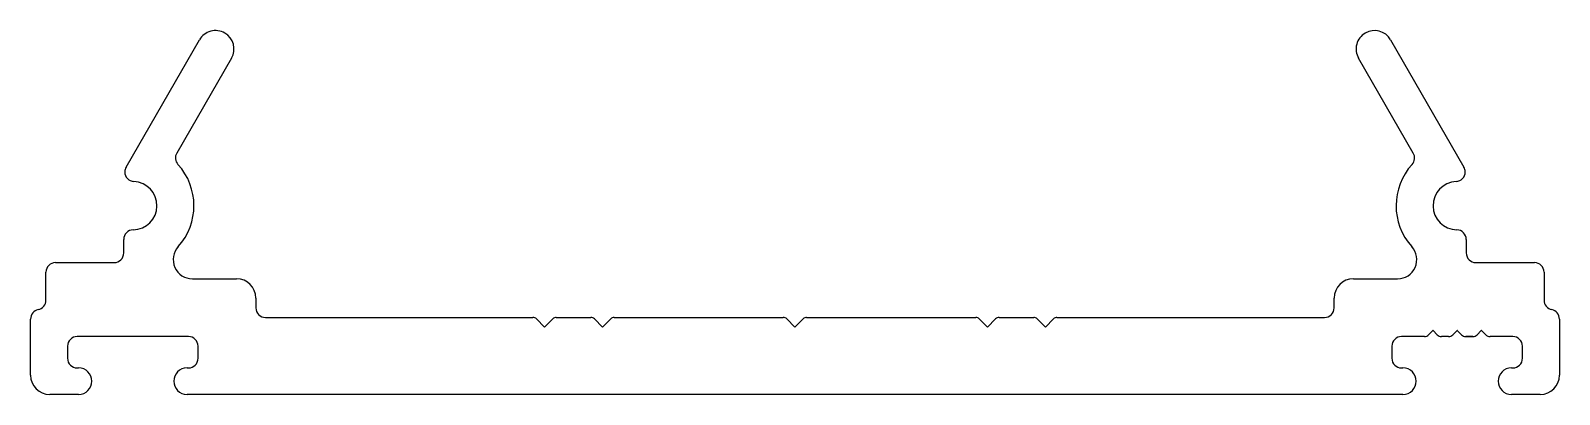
# Model space of a CAD drawing. Extents: x -31.5 to 31.5, y 0.2 to 15.3.
import ezdxf

# ---------------------------------------------------------------- set-up
doc = ezdxf.new("R2010")
doc.units = 0
doc.layers.add('1', color=7, linetype='CONTINUOUS')

msp = doc.modelspace()

# ---------------------------------------------------------------- linework, layer by layer
at = {"layer": '1', "color": 7, "linetype": 'CONTINUOUS'}
for p, q in [((-27.596, 9.623), (-24.566, 14.872)), ((24.557, 14.872), (27.587, 9.623)), ((-23.246, 14.11), (-25.505, 10.198)), ((25.495, 10.198), (23.237, 14.11)), ((-27.691, 6.08), (-27.691, 6.639)), ((27.681, 6.639), (27.681, 6.08)), ((-30.501, 5.683), (-28.088, 5.683)), ((28.078, 5.683), (29.364, 5.683)), ((29.364, 5.683), (30.491, 5.683)), ((-30.898, 4.141), (-30.898, 5.286)), ((30.888, 5.286), (30.888, 4.141)), ((-24.857, 5.016), (-23.036, 5.016)), ((23.027, 5.016), (24.847, 5.016)), ((-22.242, 4.223), (-22.242, 3.819)), ((22.233, 3.819), (22.233, 4.223)), ((-31.533, 1.037), (-31.533, 3.356)), ((-21.846, 3.422), (-10.811, 3.422)), ((-10.667, 3.363), (-10.33, 3.026)), ((-10.33, 3.026), (-9.993, 3.363)), ((-9.849, 3.422), (-8.423, 3.422)), ((-8.28, 3.363), (-7.942, 3.026)), ((-7.942, 3.026), (-7.605, 3.363)), ((-7.461, 3.422), (-0.486, 3.422)), ((-0.342, 3.363), (-0.005, 3.026)), ((-0.005, 3.026), (0.333, 3.363)), ((0.476, 3.422), (7.452, 3.422)), ((7.595, 3.363), (7.933, 3.026)), ((7.933, 3.026), (8.27, 3.363)), ((8.414, 3.422), (9.839, 3.422)), ((9.983, 3.363), (10.32, 3.026)), ((10.32, 3.026), (10.658, 3.363)), ((10.801, 3.422), (21.836, 3.422)), ((31.523, 3.356), (31.523, 1.037)), ((-25.021, 2.635), (-29.612, 2.635)), ((25.953, 2.635), (25.011, 2.635)), ((26.301, 2.879), (26.13, 2.708)), ((26.483, 2.708), (26.312, 2.879)), ((26.953, 2.635), (26.66, 2.635)), ((27.301, 2.879), (27.13, 2.708)), ((27.483, 2.708), (27.312, 2.879)), ((27.953, 2.635), (27.66, 2.635)), ((27.66, 2.635), (27.953, 2.635)), ((27.953, 2.635), (27.66, 2.635)), ((27.66, 2.635), (27.953, 2.635)), ((27.953, 2.635), (27.66, 2.635)), ((28.301, 2.879), (28.13, 2.708)), ((28.483, 2.708), (28.312, 2.879)), ((28.66, 2.635), (28.66, 2.635)), ((28.66, 2.635), (28.66, 2.635)), ((29.602, 2.635), (28.66, 2.635)), ((-30.009, 2.238), (-30.009, 1.737)), ((-24.624, 1.737), (-24.624, 2.238)), ((24.614, 2.238), (24.614, 1.737)), ((29.999, 1.737), (29.999, 2.238)), ((-29.612, 1.34), (-29.551, 1.34)), ((-25.081, 1.34), (-25.021, 1.34)), ((25.011, 1.34), (25.071, 1.34)), ((29.542, 1.34), (29.602, 1.34)), ((-29.551, 0.247), (-30.743, 0.247)), ((-0.005, 0.247), (-25.081, 0.247)), ((25.071, 0.247), (-0.005, 0.247)), ((30.733, 0.247), (29.542, 0.247))]:
    msp.add_line(p, q, dxfattribs=at)
for centre, radius, start, end in [((-23.906, 14.491), 0.762, 60, 150), ((-23.906, 14.491), 0.762, 330, 60), ((23.897, 14.491), 0.762, 120, 210), ((23.897, 14.491), 0.762, 30, 120), ((-25.161, 10), 0.397, 150, 222.38885), ((25.152, 10), 0.397, 317.61115, 30), ((-27.253, 9.425), 0.397, 150, 180), ((-27.316, 8.033), 2.521, 317.89448, 42.38885), ((27.307, 8.033), 2.521, 137.61115, 222.10552), ((27.243, 9.425), 0.397, 0, 30), ((-27.253, 9.425), 0.397, 180, 267.38881), ((-27.316, 8.033), 0.997, 270.91551, 87.38881), ((27.307, 8.033), 0.997, 92.61119, 269.08449), ((27.243, 9.425), 0.397, 272.61119, 360), ((-27.294, 6.639), 0.397, 90.91551, 180), ((27.284, 6.639), 0.397, 360, 89.08449), ((-24.857, 5.81), 0.794, 137.89448, 270), ((24.847, 5.81), 0.794, 270, 42.10552), ((-30.501, 5.286), 0.397, 90, 180), ((-28.088, 6.08), 0.397, 270, 360), ((28.078, 6.08), 0.397, 180, 270), ((30.491, 5.286), 0.397, 360, 90), ((-23.036, 4.223), 0.794, 0, 90), ((23.027, 4.223), 0.794, 90, 180), ((-31.304, 4.141), 0.406, 282.09224, 360), ((-21.846, 3.819), 0.397, 180, 270), ((21.836, 3.819), 0.397, 270, 0), ((31.294, 4.141), 0.406, 180, 257.90776), ((-31.136, 3.356), 0.397, 102.09224, 180), ((-10.811, 3.219), 0.203, 45, 90), ((-9.849, 3.219), 0.203, 90, 135), ((-8.423, 3.219), 0.203, 45, 90), ((-7.461, 3.219), 0.203, 90, 135), ((-0.486, 3.219), 0.203, 45, 90), ((0.476, 3.219), 0.203, 90, 135), ((7.452, 3.219), 0.203, 45, 90), ((8.414, 3.219), 0.203, 90, 135), ((9.839, 3.219), 0.203, 45, 90), ((10.801, 3.219), 0.203, 90, 135), ((31.126, 3.356), 0.397, 0, 77.90776), ((-29.612, 2.238), 0.397, 90, 180), ((-25.021, 2.238), 0.397, 0, 90), ((25.011, 2.238), 0.397, 90, 180), ((25.953, 2.885), 0.25, 270, 315), ((26.307, 2.874), 0.008, 45, 135), ((26.66, 2.885), 0.25, 225, 270), ((26.953, 2.885), 0.25, 270, 315), ((27.307, 2.874), 0.008, 45, 135), ((27.66, 2.885), 0.25, 225, 270), ((27.953, 2.885), 0.25, 270, 315), ((28.307, 2.874), 0.008, 45, 135), ((28.66, 2.885), 0.25, 225, 270), ((29.602, 2.238), 0.397, 0, 90), ((-29.612, 1.737), 0.397, 180, 270), ((-29.551, 0.794), 0.546, 270, 90), ((-25.081, 0.794), 0.546, 90, 270), ((-25.021, 1.737), 0.397, 270, 360), ((25.011, 1.737), 0.397, 180, 270), ((25.071, 0.794), 0.546, 270, 90), ((29.542, 0.794), 0.546, 90, 270), ((29.602, 1.737), 0.397, 270, 360), ((-30.743, 1.037), 0.79, 180, 270), ((30.733, 1.037), 0.79, 270, 360)]:
    msp.add_arc(centre, radius, start, end, dxfattribs=at)

doc.saveas('drawing.dxf')
